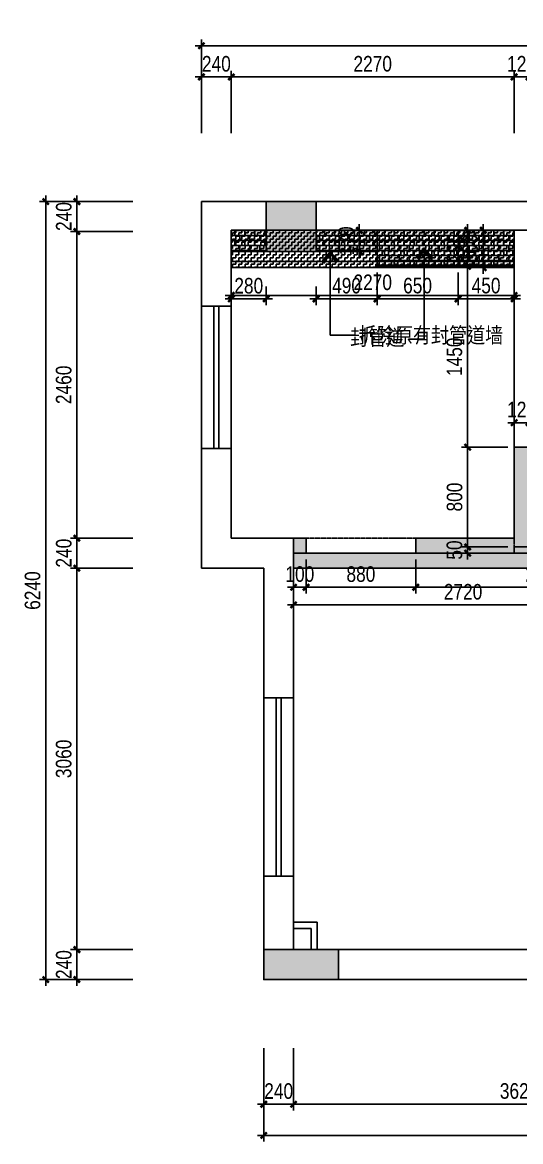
# Model space of a CAD drawing. Extents: x 160245 to 405305, y -111140 to 232735.
# Drawn here: x 366501 to 370500, y 75700 to 84678 of the extents above; entities that cross this region are included whole.
import ezdxf

# ---------------------------------------------------------------- set-up
doc = ezdxf.new("R2010")
doc.units = 0
doc.header["$LTSCALE"] = 10
doc.header["$MEASUREMENT"] = 0
doc.linetypes.add('DASH', pattern=[0.35, 0.25, -0.1])
doc.layers.get('Defpoints').update_dxf_attribs({"color": 229})
for name, color, linetype in [('P-N wall 新建隔墙', 241, 'Continuous'), ('P-N wall 新建隔墙2', 241, 'Continuous'), ('P-O wall 原始墙体', 245, 'Continuous'), ('P-O wall 拆除墙体', 245, 'Continuous'), ('P-o 原建筑尺寸', 8, 'Continuous'), ('P-window 窗', 107, 'Continuous')]:
    doc.layers.add(name, color=color, linetype=linetype)
doc.styles.add('PDC DIM', font='PMingLiU-ExtB.ttf', dxfattribs={"width": 0.85})
doc.dimstyles.new('PDC-A2', dxfattribs={"dimscale": 0, "dimtxt": 2.5, "dimasz": 1, "dimexe": 1, "dimexo": 1, "dimgap": 0.7, "dimtad": 1, "dimdec": 0, "dimtxsty": 'PDC DIM', "dimblk": 'ARCHTICK', "dimcen": 1, "dimdle": 1, "dimclrd": 8, "dimclre": 8, "dimclrt": 9, "dimadec": 0, "dimazin": 0, "dimtfac": 1, "dimtdec": 0, "dimtix": 1, "dimtmove": 2, "dimatfit": 3, "dimldrblk": 'PDC A2 T R', "dimfxl": 10, "dimfxlon": 1, "dimarcsym": 0})
pattern_1 = [(0, (9438.613, 385738.773), (25, 25), [25, -25]), (90, (9463.613, 385738.773), (-25, 25), [25, -25])]

# ---------------------------------------------------------------- blocks, each defined once
blk = doc.blocks.new('_ArchTick')
at = {"color": 0, "linetype": 'ByBlock', "const_width": 0.4}
blk.add_lwpolyline([(-0.5, -0.5), (0.5, 0.5)], dxfattribs=at)
blk = doc.blocks.new('*D1564')
at = {"layer": 'Defpoints', "color": 0}
for p in [(367438.1, 83240.4), (366938.1, 83000.4), (367438.1, 83000.4)]:
    blk.add_point(p, dxfattribs=at)
at = {"layer": 'P-o 原建筑尺寸', "color": 8, "lineweight": -2}
for p, q in [((367388.1, 83240.4), (366888.1, 83240.4)), ((366938.1, 83240.4), (366938.1, 83290.4)), ((366938.1, 83240.4), (366938.1, 83000.4)), ((367388.1, 83000.4), (366888.1, 83000.4)), ((366938.1, 83000.4), (366938.1, 82950.4))]:
    blk.add_line(p, q, dxfattribs=at)
at = {"layer": 'P-o 原建筑尺寸', "color": 8, "lineweight": -2, "xscale": 50, "yscale": 50, "zscale": 50}
for p, rotation in [((366938.1, 83240.4), 270), ((366938.1, 83000.4), 90)]:
    blk.add_blockref('_ArchTick', p, dxfattribs=dict(at, rotation=rotation))
at = {"layer": 'P-o 原建筑尺寸', "color": 9, "insert": (366833.5, 83120.4), "char_height": 125, "attachment_point": 5, "rotation": 90, "style": 'PDC DIM'}
blk.add_mtext('240', dxfattribs=at)
blk = doc.blocks.new('PDC A2 T R')
at = {"color": 0, "linetype": 'ByBlock'}
blk.add_line((0, 0), (-2, 0), dxfattribs=at)
for points in [[(-2.15, 0.89), (-1.49, 1.35), (-0.6, 0), (0, 0)], [(-2.15, -0.89), (-1.49, -1.35), (-0.6, 0), (0, 0)]]:
    blk.add_solid(points, dxfattribs=at)
blk = doc.blocks.new('*D1565')
at = {"layer": 'Defpoints', "color": 0}
for p in [(367438.1, 80300.4), (366938.1, 77240.4), (367438.1, 77240.4)]:
    blk.add_point(p, dxfattribs=at)
at = {"layer": 'P-o 原建筑尺寸', "color": 8, "lineweight": -2}
for p, q in [((366938.1, 80350.4), (366938.1, 77190.4)), ((367388.1, 80300.4), (366888.1, 80300.4)), ((367388.1, 77240.4), (366888.1, 77240.4))]:
    blk.add_line(p, q, dxfattribs=at)
at = {"layer": 'P-o 原建筑尺寸', "color": 8, "lineweight": -2, "xscale": 50, "yscale": 50, "zscale": 50}
for p, rotation in [((366938.1, 80300.4), 90), ((366938.1, 77240.4), 270)]:
    blk.add_blockref('_ArchTick', p, dxfattribs=dict(at, rotation=rotation))
at = {"layer": 'P-o 原建筑尺寸', "color": 9, "insert": (366832.7, 78770.4), "char_height": 125, "attachment_point": 5, "rotation": 90, "style": 'PDC DIM'}
blk.add_mtext('3060', dxfattribs=at)
blk = doc.blocks.new('*D1566')
at = {"layer": 'Defpoints', "color": 0}
for p in [(367438.1, 77240.4), (366938.1, 77000.4), (367438.1, 77000.4)]:
    blk.add_point(p, dxfattribs=at)
at = {"layer": 'P-o 原建筑尺寸', "color": 8, "lineweight": -2}
for p, q in [((367388.1, 77240.4), (366888.1, 77240.4)), ((366938.1, 77240.4), (366938.1, 77290.4)), ((366938.1, 77240.4), (366938.1, 77000.4)), ((367388.1, 77000.4), (366888.1, 77000.4)), ((366938.1, 77000.4), (366938.1, 76950.4))]:
    blk.add_line(p, q, dxfattribs=at)
at = {"layer": 'P-o 原建筑尺寸', "color": 8, "lineweight": -2, "xscale": 50, "yscale": 50, "zscale": 50}
for p, rotation in [((366938.1, 77240.4), 270), ((366938.1, 77000.4), 90)]:
    blk.add_blockref('_ArchTick', p, dxfattribs=dict(at, rotation=rotation))
at = {"layer": 'P-o 原建筑尺寸', "color": 9, "insert": (366833.5, 77120.4), "char_height": 125, "attachment_point": 5, "rotation": 90, "style": 'PDC DIM'}
blk.add_mtext('240', dxfattribs=at)
blk = doc.blocks.new('*D1567')
at = {"layer": 'Defpoints', "color": 0}
for p in [(367438.1, 83240.4), (366688.1, 77000.4), (367438.1, 77000.4)]:
    blk.add_point(p, dxfattribs=at)
at = {"layer": 'P-o 原建筑尺寸', "color": 8, "lineweight": -2}
for p, q in [((367188.1, 83240.4), (366638.1, 83240.4)), ((366688.1, 83290.4), (366688.1, 76950.4)), ((367188.1, 77000.4), (366638.1, 77000.4))]:
    blk.add_line(p, q, dxfattribs=at)
at = {"layer": 'P-o 原建筑尺寸', "color": 8, "lineweight": -2, "xscale": 50, "yscale": 50, "zscale": 50}
for p, rotation in [((366688.1, 83240.4), 90), ((366688.1, 77000.4), 270)]:
    blk.add_blockref('_ArchTick', p, dxfattribs=dict(at, rotation=rotation))
at = {"layer": 'P-o 原建筑尺寸', "color": 9, "insert": (366582.7, 80120.4), "char_height": 125, "attachment_point": 5, "rotation": 90, "style": 'PDC DIM'}
blk.add_mtext('6240', dxfattribs=at)
blk = doc.blocks.new('*D1568')
at = {"layer": 'Defpoints', "color": 0}
for p in [(368178.1, 84240.4), (367938.1, 83740.4), (368178.1, 83740.4)]:
    blk.add_point(p, dxfattribs=at)
at = {"layer": 'P-o 原建筑尺寸', "color": 8, "lineweight": -2}
for p, q in [((367938.1, 84240.4), (367888.1, 84240.4)), ((367938.1, 83790.4), (367938.1, 84290.4)), ((367938.1, 84240.4), (368178.1, 84240.4)), ((368178.1, 83790.4), (368178.1, 84290.4)), ((368178.1, 84240.4), (368228.1, 84240.4))]:
    blk.add_line(p, q, dxfattribs=at)
at = {"layer": 'P-o 原建筑尺寸', "color": 8, "lineweight": -2, "xscale": 50, "yscale": 50, "zscale": 50}
blk.add_blockref('_ArchTick', (367938.1, 84240.4), dxfattribs=at)
at = {"layer": 'P-o 原建筑尺寸', "color": 8, "lineweight": -2, "xscale": 50, "yscale": 50, "zscale": 50, "rotation": 180}
blk.add_blockref('_ArchTick', (368178.1, 84240.4), dxfattribs=at)
at = {"layer": 'P-o 原建筑尺寸', "color": 9, "insert": (368058.1, 84345), "char_height": 125, "attachment_point": 5, "style": 'PDC DIM'}
blk.add_mtext('240', dxfattribs=at)
blk = doc.blocks.new('*D1569')
at = {"layer": 'Defpoints', "color": 0}
for p in [(370448.1, 84240.4), (368178.1, 83740.4), (370448.1, 83740.4)]:
    blk.add_point(p, dxfattribs=at)
at = {"layer": 'P-o 原建筑尺寸', "color": 8, "lineweight": -2}
for p, q in [((368128.1, 84240.4), (370498.1, 84240.4)), ((368178.1, 83790.4), (368178.1, 84290.4)), ((370448.1, 83790.4), (370448.1, 84290.4))]:
    blk.add_line(p, q, dxfattribs=at)
at = {"layer": 'P-o 原建筑尺寸', "color": 8, "lineweight": -2, "xscale": 50, "yscale": 50, "zscale": 50, "rotation": 180}
blk.add_blockref('_ArchTick', (368178.1, 84240.4), dxfattribs=at)
at = {"layer": 'P-o 原建筑尺寸', "color": 8, "lineweight": -2, "xscale": 50, "yscale": 50, "zscale": 50}
blk.add_blockref('_ArchTick', (370448.1, 84240.4), dxfattribs=at)
at = {"layer": 'P-o 原建筑尺寸', "color": 9, "insert": (369313.1, 84345), "char_height": 125, "attachment_point": 5, "style": 'PDC DIM'}
blk.add_mtext('2270', dxfattribs=at)
blk = doc.blocks.new('*D1573')
at = {"layer": 'Defpoints', "color": 0}
for p in [(379858.1, 84490.4), (367938.1, 83740.4), (379858.1, 83740.4)]:
    blk.add_point(p, dxfattribs=at)
at = {"layer": 'P-o 原建筑尺寸', "color": 8, "lineweight": -2}
for p, q in [((367888.1, 84490.4), (379908.1, 84490.4)), ((367938.1, 83990.4), (367938.1, 84540.4)), ((379858.1, 83990.4), (379858.1, 84540.4))]:
    blk.add_line(p, q, dxfattribs=at)
at = {"layer": 'P-o 原建筑尺寸', "color": 8, "lineweight": -2, "xscale": 50, "yscale": 50, "zscale": 50, "rotation": 180}
blk.add_blockref('_ArchTick', (367938.1, 84490.4), dxfattribs=at)
at = {"layer": 'P-o 原建筑尺寸', "color": 8, "lineweight": -2, "xscale": 50, "yscale": 50, "zscale": 50}
blk.add_blockref('_ArchTick', (379858.1, 84490.4), dxfattribs=at)
at = {"layer": 'P-o 原建筑尺寸', "color": 9, "insert": (373898.1, 84595.8), "char_height": 125, "attachment_point": 5, "style": 'PDC DIM'}
blk.add_mtext('11920', dxfattribs=at)
blk = doc.blocks.new('*D1578')
at = {"layer": 'Defpoints', "color": 0}
for p in [(368438.1, 76500.4), (368678.1, 76500.4), (368678.1, 76000.4)]:
    blk.add_point(p, dxfattribs=at)
at = {"layer": 'P-o 原建筑尺寸', "color": 8, "lineweight": -2}
for p, q in [((368438.1, 76450.4), (368438.1, 75950.4)), ((368678.1, 76450.4), (368678.1, 75950.4)), ((368438.1, 76000.4), (368388.1, 76000.4)), ((368438.1, 76000.4), (368678.1, 76000.4)), ((368678.1, 76000.4), (368728.1, 76000.4))]:
    blk.add_line(p, q, dxfattribs=at)
at = {"layer": 'P-o 原建筑尺寸', "color": 8, "lineweight": -2, "xscale": 50, "yscale": 50, "zscale": 50}
blk.add_blockref('_ArchTick', (368438.1, 76000.4), dxfattribs=at)
at = {"layer": 'P-o 原建筑尺寸', "color": 8, "lineweight": -2, "xscale": 50, "yscale": 50, "zscale": 50, "rotation": 180}
blk.add_blockref('_ArchTick', (368678.1, 76000.4), dxfattribs=at)
at = {"layer": 'P-o 原建筑尺寸', "color": 9, "insert": (368558.1, 76105), "char_height": 125, "attachment_point": 5, "style": 'PDC DIM'}
blk.add_mtext('240', dxfattribs=at)
blk = doc.blocks.new('*D1579')
at = {"layer": 'Defpoints', "color": 0}
for p in [(368678.1, 76500.4), (372298.1, 76500.4), (372298.1, 76000.4)]:
    blk.add_point(p, dxfattribs=at)
at = {"layer": 'P-o 原建筑尺寸', "color": 8, "lineweight": -2}
for p, q in [((368678.1, 76450.4), (368678.1, 75950.4)), ((372298.1, 76450.4), (372298.1, 75950.4)), ((368628.1, 76000.4), (372348.1, 76000.4))]:
    blk.add_line(p, q, dxfattribs=at)
at = {"layer": 'P-o 原建筑尺寸', "color": 8, "lineweight": -2, "xscale": 50, "yscale": 50, "zscale": 50, "rotation": 180}
blk.add_blockref('_ArchTick', (368678.1, 76000.4), dxfattribs=at)
at = {"layer": 'P-o 原建筑尺寸', "color": 8, "lineweight": -2, "xscale": 50, "yscale": 50, "zscale": 50}
blk.add_blockref('_ArchTick', (372298.1, 76000.4), dxfattribs=at)
at = {"layer": 'P-o 原建筑尺寸', "color": 9, "insert": (370488.1, 76105.8), "char_height": 125, "attachment_point": 5, "style": 'PDC DIM'}
blk.add_mtext('3620', dxfattribs=at)
blk = doc.blocks.new('*D1585')
at = {"layer": 'Defpoints', "color": 0}
for p in [(368438.1, 76500.4), (379858.1, 76425.4), (379858.1, 75750.4)]:
    blk.add_point(p, dxfattribs=at)
at = {"layer": 'P-o 原建筑尺寸', "color": 8, "lineweight": -2}
for p, q in [((368438.1, 76250.4), (368438.1, 75700.4)), ((379858.1, 76250.4), (379858.1, 75700.4)), ((368388.1, 75750.4), (379908.1, 75750.4))]:
    blk.add_line(p, q, dxfattribs=at)
at = {"layer": 'P-o 原建筑尺寸', "color": 8, "lineweight": -2, "xscale": 50, "yscale": 50, "zscale": 50, "rotation": 180}
blk.add_blockref('_ArchTick', (368438.1, 75750.4), dxfattribs=at)
at = {"layer": 'P-o 原建筑尺寸', "color": 8, "lineweight": -2, "xscale": 50, "yscale": 50, "zscale": 50}
blk.add_blockref('_ArchTick', (379858.1, 75750.4), dxfattribs=at)
at = {"layer": 'P-o 原建筑尺寸', "color": 9, "insert": (374148.1, 75855), "char_height": 125, "attachment_point": 5, "style": 'PDC DIM'}
blk.add_mtext('11420', dxfattribs=at)
blk = doc.blocks.new('*D1586')
at = {"layer": 'Defpoints', "color": 0}
for p in [(367438.1, 80540.4), (366938.1, 80300.4), (367438.1, 80300.4)]:
    blk.add_point(p, dxfattribs=at)
at = {"layer": 'P-o 原建筑尺寸', "color": 8, "lineweight": -2}
for p, q in [((367388.1, 80540.4), (366888.1, 80540.4)), ((366938.1, 80540.4), (366938.1, 80590.4)), ((366938.1, 80540.4), (366938.1, 80300.4)), ((367388.1, 80300.4), (366888.1, 80300.4)), ((366938.1, 80300.4), (366938.1, 80250.4))]:
    blk.add_line(p, q, dxfattribs=at)
at = {"layer": 'P-o 原建筑尺寸', "color": 8, "lineweight": -2, "xscale": 50, "yscale": 50, "zscale": 50}
for p, rotation in [((366938.1, 80540.4), 270), ((366938.1, 80300.4), 90)]:
    blk.add_blockref('_ArchTick', p, dxfattribs=dict(at, rotation=rotation))
at = {"layer": 'P-o 原建筑尺寸', "color": 9, "insert": (366833.5, 80420.4), "char_height": 125, "attachment_point": 5, "rotation": 90, "style": 'PDC DIM'}
blk.add_mtext('240', dxfattribs=at)
blk = doc.blocks.new('*D1587')
at = {"layer": 'Defpoints', "color": 0}
for p in [(367438.1, 83000.4), (366938.1, 80540.4), (367438.1, 80540.4)]:
    blk.add_point(p, dxfattribs=at)
at = {"layer": 'P-o 原建筑尺寸', "color": 8, "lineweight": -2}
for p, q in [((366938.1, 83050.4), (366938.1, 80490.4)), ((367388.1, 83000.4), (366888.1, 83000.4)), ((367388.1, 80540.4), (366888.1, 80540.4))]:
    blk.add_line(p, q, dxfattribs=at)
at = {"layer": 'P-o 原建筑尺寸', "color": 8, "lineweight": -2, "xscale": 50, "yscale": 50, "zscale": 50}
for p, rotation in [((366938.1, 83000.4), 90), ((366938.1, 80540.4), 270)]:
    blk.add_blockref('_ArchTick', p, dxfattribs=dict(at, rotation=rotation))
at = {"layer": 'P-o 原建筑尺寸', "color": 9, "insert": (366832.7, 81770.4), "char_height": 125, "attachment_point": 5, "rotation": 90, "style": 'PDC DIM'}
blk.add_mtext('2460', dxfattribs=at)
blk = doc.blocks.new('*D1589')
at = {"layer": 'Defpoints', "color": 0}
for p in [(370568.1, 84240.4), (370448.1, 83740.4), (370568.1, 83740.4)]:
    blk.add_point(p, dxfattribs=at)
at = {"layer": 'P-o 原建筑尺寸', "color": 8, "lineweight": -2}
for p, q in [((370448.1, 84240.4), (370398.1, 84240.4)), ((370448.1, 83790.4), (370448.1, 84290.4)), ((370448.1, 84240.4), (370568.1, 84240.4)), ((370568.1, 83790.4), (370568.1, 84290.4)), ((370568.1, 84240.4), (370618.1, 84240.4))]:
    blk.add_line(p, q, dxfattribs=at)
at = {"layer": 'P-o 原建筑尺寸', "color": 8, "lineweight": -2, "xscale": 50, "yscale": 50, "zscale": 50}
blk.add_blockref('_ArchTick', (370448.1, 84240.4), dxfattribs=at)
at = {"layer": 'P-o 原建筑尺寸', "color": 8, "lineweight": -2, "xscale": 50, "yscale": 50, "zscale": 50, "rotation": 180}
blk.add_blockref('_ArchTick', (370568.1, 84240.4), dxfattribs=at)
at = {"layer": 'P-o 原建筑尺寸', "color": 9, "insert": (370508.1, 84345), "char_height": 125, "attachment_point": 5, "style": 'PDC DIM'}
blk.add_mtext('120', dxfattribs=at)
blk = doc.blocks.new('*D1645')
at = {"layer": 'Defpoints', "color": 0}
for p in [(368178.1, 82705.4), (370448.1, 82705.4), (370448.1, 82487.7)]:
    blk.add_point(p, dxfattribs=at)
at = {"layer": 'P-O wall 拆除墙体', "color": 8, "lineweight": -2}
for p, q in [((368178.1, 82655.4), (368178.1, 82437.7)), ((370448.1, 82655.4), (370448.1, 82437.7)), ((368128.1, 82487.7), (370498.1, 82487.7))]:
    blk.add_line(p, q, dxfattribs=at)
at = {"layer": 'P-O wall 拆除墙体', "color": 8, "lineweight": -2, "xscale": 50.00000214280067, "yscale": 50.00000214280067, "zscale": 50.00000214280067, "rotation": 180}
blk.add_blockref('_ArchTick', (368178.1, 82487.7), dxfattribs=at)
at = {"layer": 'P-O wall 拆除墙体', "color": 8, "lineweight": -2, "xscale": 50.00000214280067, "yscale": 50.00000214280067, "zscale": 50.00000214280067}
blk.add_blockref('_ArchTick', (370448.1, 82487.7), dxfattribs=at)
at = {"layer": 'P-O wall 拆除墙体', "color": 9, "insert": (369313.1, 82592.3), "char_height": 125, "attachment_point": 5, "style": 'PDC DIM'}
blk.add_mtext('2270', dxfattribs=at)
blk = doc.blocks.new('*D1646')
at = {"layer": 'Defpoints', "color": 0}
for p in [(370020.6, 83010.4), (370200, 83010.4), (370020.6, 82710.4)]:
    blk.add_point(p, dxfattribs=at)
at = {"layer": 'P-O wall 拆除墙体', "color": 8, "lineweight": -2}
for p, q in [((370200, 82660.4), (370200, 83060.4)), ((370070.6, 83010.4), (370250, 83010.4)), ((370070.6, 82710.4), (370250, 82710.4))]:
    blk.add_line(p, q, dxfattribs=at)
at = {"layer": 'P-O wall 拆除墙体', "color": 8, "lineweight": -2, "xscale": 50.00000214280067, "yscale": 50.00000214280067, "zscale": 50.00000214280067}
for p, rotation in [((370200, 83010.4), 90), ((370200, 82710.4), 270)]:
    blk.add_blockref('_ArchTick', p, dxfattribs=dict(at, rotation=rotation))
at = {"layer": 'P-O wall 拆除墙体', "color": 9, "insert": (370095.4, 82860.4), "char_height": 125, "attachment_point": 5, "rotation": 90, "style": 'PDC DIM'}
blk.add_mtext('300', dxfattribs=at)
blk = doc.blocks.new('*D1649')
at = {"layer": 'Defpoints', "color": 0}
for p in [(370448.1, 81467.1), (370448.1, 81270.4), (370568.1, 81270.4)]:
    blk.add_point(p, dxfattribs=at)
at = {"layer": 'P-O wall 拆除墙体', "color": 8, "lineweight": -2}
for p, q in [((370448.1, 81320.4), (370448.1, 81517.1)), ((370568.1, 81320.4), (370568.1, 81517.1)), ((370448.1, 81467.1), (370398.1, 81467.1)), ((370568.1, 81467.1), (370448.1, 81467.1)), ((370568.1, 81467.1), (370618.1, 81467.1))]:
    blk.add_line(p, q, dxfattribs=at)
at = {"layer": 'P-O wall 拆除墙体', "color": 8, "lineweight": -2, "xscale": 50.00000214280067, "yscale": 50.00000214280067, "zscale": 50.00000214280067}
blk.add_blockref('_ArchTick', (370448.1, 81467.1), dxfattribs=at)
at = {"layer": 'P-O wall 拆除墙体', "color": 8, "lineweight": -2, "xscale": 50.00000214280067, "yscale": 50.00000214280067, "zscale": 50.00000214280067, "rotation": 180}
blk.add_blockref('_ArchTick', (370568.1, 81467.1), dxfattribs=at)
at = {"layer": 'P-O wall 拆除墙体', "color": 9, "insert": (370508.1, 81571.7), "char_height": 125, "attachment_point": 5, "style": 'PDC DIM'}
blk.add_mtext('120', dxfattribs=at)
blk = doc.blocks.new('*D1658')
at = {"layer": 'Defpoints', "color": 0}
for p in [(369658.1, 80420.4), (371728.1, 80420.4), (369658.1, 80147.1)]:
    blk.add_point(p, dxfattribs=at)
at = {"layer": 'P-O wall 拆除墙体', "color": 8, "lineweight": -2}
for p, q in [((369658.1, 80370.4), (369658.1, 80097.1)), ((371728.1, 80370.4), (371728.1, 80097.1)), ((371778.1, 80147.1), (369608.1, 80147.1))]:
    blk.add_line(p, q, dxfattribs=at)
at = {"layer": 'P-O wall 拆除墙体', "color": 8, "lineweight": -2, "xscale": 50.00000214280067, "yscale": 50.00000214280067, "zscale": 50.00000214280067, "rotation": 180}
blk.add_blockref('_ArchTick', (369658.1, 80147.1), dxfattribs=at)
at = {"layer": 'P-O wall 拆除墙体', "color": 8, "lineweight": -2, "xscale": 50.00000214280067, "yscale": 50.00000214280067, "zscale": 50.00000214280067}
blk.add_blockref('_ArchTick', (371728.1, 80147.1), dxfattribs=at)
at = {"layer": 'P-O wall 拆除墙体', "color": 9, "insert": (370693.1, 80251.7), "char_height": 125, "attachment_point": 5, "style": 'PDC DIM'}
blk.add_mtext('2070', dxfattribs=at)
blk = doc.blocks.new('*D1659')
at = {"layer": 'Defpoints', "color": 0}
for p in [(368778.1, 80420.4), (369658.1, 80420.4), (368778.1, 80147.1)]:
    blk.add_point(p, dxfattribs=at)
at = {"layer": 'P-O wall 拆除墙体', "color": 8, "lineweight": -2}
for p, q in [((368778.1, 80370.4), (368778.1, 80097.1)), ((369658.1, 80370.4), (369658.1, 80097.1)), ((369708.1, 80147.1), (368728.1, 80147.1))]:
    blk.add_line(p, q, dxfattribs=at)
at = {"layer": 'P-O wall 拆除墙体', "color": 8, "lineweight": -2, "xscale": 50.00000214280067, "yscale": 50.00000214280067, "zscale": 50.00000214280067, "rotation": 180}
blk.add_blockref('_ArchTick', (368778.1, 80147.1), dxfattribs=at)
at = {"layer": 'P-O wall 拆除墙体', "color": 8, "lineweight": -2, "xscale": 50.00000214280067, "yscale": 50.00000214280067, "zscale": 50.00000214280067}
blk.add_blockref('_ArchTick', (369658.1, 80147.1), dxfattribs=at)
at = {"layer": 'P-O wall 拆除墙体', "color": 9, "insert": (369218.1, 80251.7), "char_height": 125, "attachment_point": 5, "style": 'PDC DIM'}
blk.add_mtext('880', dxfattribs=at)
blk = doc.blocks.new('*D1660')
at = {"layer": 'Defpoints', "color": 0}
for p in [(368678.1, 80420.4), (368778.1, 80420.4), (368678.1, 80147.1)]:
    blk.add_point(p, dxfattribs=at)
at = {"layer": 'P-O wall 拆除墙体', "color": 8, "lineweight": -2}
for p, q in [((368678.1, 80370.4), (368678.1, 80097.1)), ((368778.1, 80370.4), (368778.1, 80097.1)), ((368678.1, 80147.1), (368628.1, 80147.1)), ((368778.1, 80147.1), (368678.1, 80147.1)), ((368778.1, 80147.1), (368828.1, 80147.1))]:
    blk.add_line(p, q, dxfattribs=at)
at = {"layer": 'P-O wall 拆除墙体', "color": 8, "lineweight": -2, "xscale": 50.00000214280067, "yscale": 50.00000214280067, "zscale": 50.00000214280067}
blk.add_blockref('_ArchTick', (368678.1, 80147.1), dxfattribs=at)
at = {"layer": 'P-O wall 拆除墙体', "color": 8, "lineweight": -2, "xscale": 50.00000214280067, "yscale": 50.00000214280067, "zscale": 50.00000214280067, "rotation": 180}
blk.add_blockref('_ArchTick', (368778.1, 80147.1), dxfattribs=at)
at = {"layer": 'P-O wall 拆除墙体', "color": 9, "insert": (368728.1, 80251.7), "char_height": 125, "attachment_point": 5, "style": 'PDC DIM'}
blk.add_mtext('100', dxfattribs=at)
blk = doc.blocks.new('*D1727')
at = {"layer": 'Defpoints', "color": 0}
for p in [(368678.1, 80300.4), (371398.1, 80300.4), (368678.1, 80005.2)]:
    blk.add_point(p, dxfattribs=at)
at = {"layer": 'P-N wall 新建隔墙2', "color": 8, "lineweight": -2}
for p, q in [((368678.1, 80250.4), (368678.1, 79955.2)), ((371398.1, 80250.4), (371398.1, 79955.2)), ((371448.1, 80005.2), (368628.1, 80005.2))]:
    blk.add_line(p, q, dxfattribs=at)
at = {"layer": 'P-N wall 新建隔墙2', "color": 8, "lineweight": -2, "xscale": 50.00000214280067, "yscale": 50.00000214280067, "zscale": 50.00000214280067, "rotation": 180}
blk.add_blockref('_ArchTick', (368678.1, 80005.2), dxfattribs=at)
at = {"layer": 'P-N wall 新建隔墙2', "color": 8, "lineweight": -2, "xscale": 50.00000214280067, "yscale": 50.00000214280067, "zscale": 50.00000214280067}
blk.add_blockref('_ArchTick', (371398.1, 80005.2), dxfattribs=at)
at = {"layer": 'P-N wall 新建隔墙2', "color": 9, "insert": (370038.1, 80109.8), "char_height": 125, "attachment_point": 5, "style": 'PDC DIM'}
blk.add_mtext('2720', dxfattribs=at)
blk = doc.blocks.new('*D1730')
at = {"layer": 'Defpoints', "color": 0}
for p in [(370075.1, 80470.4), (370448.1, 80470.4), (370448.1, 80420.4)]:
    blk.add_point(p, dxfattribs=at)
at = {"layer": 'P-N wall 新建隔墙2', "color": 8, "lineweight": -2}
for p, q in [((370398.1, 80470.4), (370025.1, 80470.4)), ((370075.1, 80470.4), (370075.1, 80520.4)), ((370075.1, 80420.4), (370075.1, 80470.4)), ((370398.1, 80420.4), (370025.1, 80420.4)), ((370075.1, 80420.4), (370075.1, 80370.4))]:
    blk.add_line(p, q, dxfattribs=at)
at = {"layer": 'P-N wall 新建隔墙2', "color": 8, "lineweight": -2, "xscale": 50.00000214280067, "yscale": 50.00000214280067, "zscale": 50.00000214280067}
for p, rotation in [((370075.1, 80470.4), 270), ((370075.1, 80420.4), 90)]:
    blk.add_blockref('_ArchTick', p, dxfattribs=dict(at, rotation=rotation))
at = {"layer": 'P-N wall 新建隔墙2', "color": 9, "insert": (369969.4, 80445.4), "char_height": 125, "attachment_point": 5, "rotation": 90, "style": 'PDC DIM'}
blk.add_mtext('50', dxfattribs=at)
blk = doc.blocks.new('*D1731')
at = {"layer": 'Defpoints', "color": 0}
for p in [(370075.1, 81270.4), (370448.1, 81270.4), (370448.1, 80470.4)]:
    blk.add_point(p, dxfattribs=at)
at = {"layer": 'P-N wall 新建隔墙2', "color": 8, "lineweight": -2}
for p, q in [((370398.1, 81270.4), (370025.1, 81270.4)), ((370075.1, 80420.4), (370075.1, 81320.4)), ((370398.1, 80470.4), (370025.1, 80470.4))]:
    blk.add_line(p, q, dxfattribs=at)
at = {"layer": 'P-N wall 新建隔墙2', "color": 8, "lineweight": -2, "xscale": 50.00000214280067, "yscale": 50.00000214280067, "zscale": 50.00000214280067}
for p, rotation in [((370075.1, 81270.4), 90), ((370075.1, 80470.4), 270)]:
    blk.add_blockref('_ArchTick', p, dxfattribs=dict(at, rotation=rotation))
at = {"layer": 'P-N wall 新建隔墙2', "color": 9, "insert": (369970.5, 80870.4), "char_height": 125, "attachment_point": 5, "rotation": 90, "style": 'PDC DIM'}
blk.add_mtext('800', dxfattribs=at)
blk = doc.blocks.new('*D1732')
at = {"layer": 'Defpoints', "color": 0}
for p in [(370075.1, 82720.5), (370448.1, 82720.5), (370448.1, 81270.4)]:
    blk.add_point(p, dxfattribs=at)
at = {"layer": 'P-N wall 新建隔墙2', "color": 8, "lineweight": -2}
for p, q in [((370398.1, 82720.5), (370025.1, 82720.5)), ((370075.1, 81220.4), (370075.1, 82770.5)), ((370398.1, 81270.4), (370025.1, 81270.4))]:
    blk.add_line(p, q, dxfattribs=at)
at = {"layer": 'P-N wall 新建隔墙2', "color": 8, "lineweight": -2, "xscale": 50.00000214280067, "yscale": 50.00000214280067, "zscale": 50.00000214280067}
for p, rotation in [((370075.1, 82720.5), 90), ((370075.1, 81270.4), 270)]:
    blk.add_blockref('_ArchTick', p, dxfattribs=dict(at, rotation=rotation))
at = {"layer": 'P-N wall 新建隔墙2', "color": 9, "insert": (369969.4, 81995.5), "char_height": 125, "attachment_point": 5, "rotation": 90, "style": 'PDC DIM'}
blk.add_mtext('1450', dxfattribs=at)
blk = doc.blocks.new('*D1733')
at = {"layer": 'Defpoints', "color": 0}
for p in [(370075.1, 83010.4), (370448.1, 83010.4), (370448.1, 82720.5)]:
    blk.add_point(p, dxfattribs=at)
at = {"layer": 'P-N wall 新建隔墙2', "color": 8, "lineweight": -2}
for p, q in [((370075.1, 82670.5), (370075.1, 83060.4)), ((370398.1, 83010.4), (370025.1, 83010.4)), ((370398.1, 82720.5), (370025.1, 82720.5))]:
    blk.add_line(p, q, dxfattribs=at)
at = {"layer": 'P-N wall 新建隔墙2', "color": 8, "lineweight": -2, "xscale": 50.00000214280067, "yscale": 50.00000214280067, "zscale": 50.00000214280067}
for p, rotation in [((370075.1, 83010.4), 90), ((370075.1, 82720.5), 270)]:
    blk.add_blockref('_ArchTick', p, dxfattribs=dict(at, rotation=rotation))
at = {"layer": 'P-N wall 新建隔墙2', "color": 9, "insert": (369969.7, 82865.5), "char_height": 125, "attachment_point": 5, "rotation": 90, "style": 'PDC DIM'}
blk.add_mtext('290', dxfattribs=at)
blk = doc.blocks.new('*D1734')
at = {"layer": 'Defpoints', "color": 0}
for p in [(369998.1, 82720.5), (370448.1, 82720.5), (370448.1, 82460.1)]:
    blk.add_point(p, dxfattribs=at)
at = {"layer": 'P-N wall 新建隔墙2', "color": 8, "lineweight": -2}
for p, q in [((369998.1, 82670.5), (369998.1, 82410.1)), ((370448.1, 82670.5), (370448.1, 82410.1)), ((369948.1, 82460.1), (370498.1, 82460.1))]:
    blk.add_line(p, q, dxfattribs=at)
at = {"layer": 'P-N wall 新建隔墙2', "color": 8, "lineweight": -2, "xscale": 50.00000214280067, "yscale": 50.00000214280067, "zscale": 50.00000214280067, "rotation": 180}
blk.add_blockref('_ArchTick', (369998.1, 82460.1), dxfattribs=at)
at = {"layer": 'P-N wall 新建隔墙2', "color": 8, "lineweight": -2, "xscale": 50.00000214280067, "yscale": 50.00000214280067, "zscale": 50.00000214280067}
blk.add_blockref('_ArchTick', (370448.1, 82460.1), dxfattribs=at)
at = {"layer": 'P-N wall 新建隔墙2', "color": 9, "insert": (370223.1, 82565.9), "char_height": 125, "attachment_point": 5, "style": 'PDC DIM'}
blk.add_mtext('450', dxfattribs=at)
blk = doc.blocks.new('*D1735')
at = {"layer": 'Defpoints', "color": 0}
for p in [(369348.1, 82720.5), (369998.1, 82720.5), (369348.1, 82460.1)]:
    blk.add_point(p, dxfattribs=at)
at = {"layer": 'P-N wall 新建隔墙2', "color": 8, "lineweight": -2}
for p, q in [((369348.1, 82670.5), (369348.1, 82410.1)), ((369998.1, 82670.5), (369998.1, 82410.1)), ((370048.1, 82460.1), (369298.1, 82460.1))]:
    blk.add_line(p, q, dxfattribs=at)
at = {"layer": 'P-N wall 新建隔墙2', "color": 8, "lineweight": -2, "xscale": 50.00000214280067, "yscale": 50.00000214280067, "zscale": 50.00000214280067, "rotation": 180}
blk.add_blockref('_ArchTick', (369348.1, 82460.1), dxfattribs=at)
at = {"layer": 'P-N wall 新建隔墙2', "color": 8, "lineweight": -2, "xscale": 50.00000214280067, "yscale": 50.00000214280067, "zscale": 50.00000214280067}
blk.add_blockref('_ArchTick', (369998.1, 82460.1), dxfattribs=at)
at = {"layer": 'P-N wall 新建隔墙2', "color": 9, "insert": (369673.1, 82565.9), "char_height": 125, "attachment_point": 5, "style": 'PDC DIM'}
blk.add_mtext('650', dxfattribs=at)
blk = doc.blocks.new('*D1774')
at = {"layer": 'Defpoints', "color": 0}
for p in [(369205.4, 83010.4), (369348.1, 83010.4), (369348.1, 82840.4)]:
    blk.add_point(p, dxfattribs=at)
at = {"layer": 'P-N wall 新建隔墙', "color": 8, "lineweight": -2}
for p, q in [((369205.4, 83010.4), (369205.4, 83060.4)), ((369298.1, 83010.4), (369155.4, 83010.4)), ((369205.4, 82840.4), (369205.4, 83010.4)), ((369298.1, 82840.4), (369155.4, 82840.4)), ((369205.4, 82840.4), (369205.4, 82790.4))]:
    blk.add_line(p, q, dxfattribs=at)
at = {"layer": 'P-N wall 新建隔墙', "color": 8, "lineweight": -2, "xscale": 50.00000214280067, "yscale": 50.00000214280067, "zscale": 50.00000214280067}
for p, rotation in [((369205.4, 83010.4), 270), ((369205.4, 82840.4), 90)]:
    blk.add_blockref('_ArchTick', p, dxfattribs=dict(at, rotation=rotation))
at = {"layer": 'P-N wall 新建隔墙', "color": 9, "insert": (369100.8, 82925.4), "char_height": 125, "attachment_point": 5, "rotation": 90, "style": 'PDC DIM'}
blk.add_mtext('170', dxfattribs=at)
blk = doc.blocks.new('*D1775')
at = {"layer": 'Defpoints', "color": 0}
for p in [(368858.1, 82840.4), (369348.1, 82840.4), (369348.1, 82460.1)]:
    blk.add_point(p, dxfattribs=at)
at = {"layer": 'P-N wall 新建隔墙', "color": 8, "lineweight": -2}
for p, q in [((368858.1, 82560.1), (368858.1, 82410.1)), ((369348.1, 82560.1), (369348.1, 82410.1)), ((368808.1, 82460.1), (369398.1, 82460.1))]:
    blk.add_line(p, q, dxfattribs=at)
at = {"layer": 'P-N wall 新建隔墙', "color": 8, "lineweight": -2, "xscale": 50.00000214280067, "yscale": 50.00000214280067, "zscale": 50.00000214280067, "rotation": 180}
blk.add_blockref('_ArchTick', (368858.1, 82460.1), dxfattribs=at)
at = {"layer": 'P-N wall 新建隔墙', "color": 8, "lineweight": -2, "xscale": 50.00000214280067, "yscale": 50.00000214280067, "zscale": 50.00000214280067}
blk.add_blockref('_ArchTick', (369348.1, 82460.1), dxfattribs=at)
at = {"layer": 'P-N wall 新建隔墙', "color": 9, "insert": (369103.1, 82565.5), "char_height": 125, "attachment_point": 5, "style": 'PDC DIM'}
blk.add_mtext('490', dxfattribs=at)
blk = doc.blocks.new('*D1776')
at = {"layer": 'Defpoints', "color": 0}
for p in [(368178.1, 82840.4), (368458.1, 82840.4), (368178.1, 82460.1)]:
    blk.add_point(p, dxfattribs=at)
at = {"layer": 'P-N wall 新建隔墙', "color": 8, "lineweight": -2}
for p, q in [((368178.1, 82560.1), (368178.1, 82410.1)), ((368458.1, 82560.1), (368458.1, 82410.1)), ((368178.1, 82460.1), (368128.1, 82460.1)), ((368458.1, 82460.1), (368178.1, 82460.1)), ((368458.1, 82460.1), (368508.1, 82460.1))]:
    blk.add_line(p, q, dxfattribs=at)
at = {"layer": 'P-N wall 新建隔墙', "color": 8, "lineweight": -2, "xscale": 50.00000214280067, "yscale": 50.00000214280067, "zscale": 50.00000214280067}
blk.add_blockref('_ArchTick', (368178.1, 82460.1), dxfattribs=at)
at = {"layer": 'P-N wall 新建隔墙', "color": 8, "lineweight": -2, "xscale": 50.00000214280067, "yscale": 50.00000214280067, "zscale": 50.00000214280067, "rotation": 180}
blk.add_blockref('_ArchTick', (368458.1, 82460.1), dxfattribs=at)
at = {"layer": 'P-N wall 新建隔墙', "color": 9, "insert": (368318.1, 82564.7), "char_height": 125, "attachment_point": 5, "style": 'PDC DIM'}
blk.add_mtext('280', dxfattribs=at)

msp = doc.modelspace()

# ---------------------------------------------------------------- hatches: boundary and pattern name
at = {"layer": 'P-N wall 新建隔墙'}
h = msp.add_hatch(dxfattribs=at)
h.set_pattern_fill('AR-B816', color=250, scale=5)
h.set_pattern_definition([(0, (369126.326, 82929.094), (0, 40), []), (90, (369126.326, 82929.094), (-40, 40), [40, -40])])
h.paths.add_polyline_path([(368858.1, 83010.4), (368858.1, 82840.4), (369348.1, 82840.4), (369348.1, 83010.4)])
h.paths.add_polyline_path([(368458.1, 83010.4), (368178.1, 83010.4), (368178.1, 82840.4), (368458.1, 82840.4)])
h.paths.add_polyline_path([(369998.1, 83010.4), (370448.1, 83010.4), (370448.1, 82720.5), (369998.1, 82720.5)])
h.paths.add_polyline_path([(369348.1, 83010.4), (369998.1, 83010.4), (369998.1, 82720.5), (369348.1, 82720.5)])
h = msp.add_hatch(dxfattribs=at)
h.set_pattern_fill('AR-B816', color=250, scale=5)
h.set_pattern_definition([(0, (9438.613, 385738.773), (0, 40), []), (90, (9438.613, 385738.773), (-40, 40), [40, -40])])
h.paths.add_polyline_path([(372418.1, 80300.4), (374248.1, 80300.4), (374248.1, 80420.4), (372198.1, 80420.4), (372198.1, 80300.4), (372298.1, 80300.4), (372298.1, 77240.4), (372418.1, 77240.4)])
h.paths.add_polyline_path([(368678.1, 80300.4), (371398.1, 80300.4), (371398.1, 80420.4), (370568.1, 80420.4), (370568.1, 80470.4), (370448.1, 80470.4), (370448.1, 80420.4), (368678.1, 80420.4)])
h.paths.add_polyline_path([(375988.1, 78730.4), (375988.1, 80420.4), (375388.1, 80420.4), (375388.1, 80520.4), (375148.1, 80520.4), (375148.1, 80420.4), (375048.1, 80420.4), (375048.1, 80300.4), (375868.1, 80300.4), (375868.1, 78730.4)])
at = {"layer": 'P-O wall 原始墙体'}
h = msp.add_hatch(color=256, dxfattribs=at)
h.paths.add_polyline_path([(368858.1, 83240.4), (368458.1, 83240.4), (368458.1, 82840.4), (368698.1, 82840.4), (368698.1, 83010.4), (368858.1, 83010.4)])
h.paths.add_polyline_path([(368858.1, 83010.4), (368698.1, 83010.4), (368698.1, 82840.4), (368858.1, 82840.4)], flags=17)
msp.add_hatch(color=256, dxfattribs=at).paths.add_polyline_path([(369038.1, 77240.4), (368438.1, 77240.4), (368438.1, 77000.4), (369038.1, 77000.4)])
at = {"layer": 'P-O wall 拆除墙体'}
h = msp.add_hatch(dxfattribs=at)
h.set_pattern_fill('ZIGZAG', color=250, scale=200)
h.set_pattern_definition(pattern_1)
h.paths.add_polyline_path([(370448.1, 82710.4), (368178.1, 82710.4), (368178.1, 83010.4), (370448.1, 83010.4)])
h = msp.add_hatch(dxfattribs=at)
h.set_pattern_fill('ZIGZAG', color=250, scale=200)
h.set_pattern_definition(pattern_1)
h.paths.add_polyline_path([(370568.1, 80540.4), (370568.1, 81270.4), (370448.1, 81270.4), (370448.1, 80540.4), (369658.1, 80540.4), (369658.1, 80420.4), (371728.1, 80420.4), (371728.1, 80540.4)])
h.paths.add_polyline_path([(368678.1, 80540.4), (368678.1, 80420.4), (368778.1, 80420.4), (368778.1, 80540.4)])
h.paths.add_polyline_path([(372948.1, 80420.4), (373518.1, 80420.4), (373518.1, 80540.4), (372698.1, 80540.4), (372698.1, 80420.4), (372828.1, 80420.4), (372828.1, 77240.4), (372948.1, 77240.4), (372948.1, 79230.4), (373468.1, 79230.4), (373468.1, 79350.4), (372948.1, 79350.4)])
h.paths.add_polyline_path([(375118.1, 79230.4), (375118.1, 78730.4), (375358.1, 78730.4), (375358.1, 79350.4), (374338.1, 79350.4), (374338.1, 79230.4)])
h.paths.add_polyline_path([(375148.1, 80540.4), (374488.1, 80540.4), (374488.1, 80420.4), (375388.1, 80420.4), (375388.1, 81320.4), (375148.1, 81320.4)])

# ---------------------------------------------------------------- linework, layer by layer
at = {"layer": 'P-N wall 新建隔墙'}
msp.add_line((368178.1, 82840.4), (369348.1, 82840.4), dxfattribs=at)
at = {"layer": 'P-N wall 新建隔墙2'}
for points in [[(369348.1, 83010.4), (369998.1, 83010.4), (369998.1, 82720.5), (369348.1, 82720.5)], [(369998.1, 83010.4), (370448.1, 83010.4), (370448.1, 82720.5), (369998.1, 82720.5)]]:
    msp.add_lwpolyline(points, close=True, dxfattribs=at)
at = {"layer": 'P-N wall 新建隔墙2', "linetype": 'DASH'}
msp.add_lwpolyline([(370568.1, 80470.4), (370448.1, 80470.4), (370448.1, 81270.4), (370568.1, 81270.4)], close=True, dxfattribs=at)
at = {"layer": 'P-N wall 新建隔墙2'}
msp.add_lwpolyline([(368678.1, 80300.4), (371398.1, 80300.4), (371398.1, 80420.4), (370568.1, 80420.4), (370568.1, 80470.4), (370448.1, 80470.4), (370448.1, 80420.4), (368678.1, 80420.4), (368678.1, 80300.4)], dxfattribs=at)
at = {"layer": 'P-O wall 原始墙体'}
for p, q in [((379858.1, 83240.4), (367938.1, 83240.4)), ((367938.1, 82400.4), (367938.1, 83240.4)), ((368178.1, 83010.4), (368178.1, 82400.4)), ((368178.1, 83010.4), (375148.1, 83010.4)), ((370448.1, 81270.4), (370448.1, 83010.4)), ((368178.1, 82400.4), (367938.1, 82400.4)), ((368178.1, 81260.4), (367938.1, 81260.4)), ((367938.1, 81260.4), (367938.1, 80300.4)), ((368178.1, 81260.4), (368178.1, 80540.4)), ((370568.1, 81270.4), (370448.1, 81270.4)), ((368178.1, 80540.4), (368678.1, 80540.4)), ((368678.1, 79260.4), (368678.1, 80540.4)), ((367938.1, 80300.4), (368438.1, 80300.4)), ((368438.1, 79260.4), (368438.1, 80300.4)), ((368678.1, 79260.4), (368438.1, 79260.4)), ((368678.1, 77830.4), (368438.1, 77830.4)), ((368438.1, 77830.4), (368438.1, 77000.4)), ((368678.1, 77240.4), (368678.1, 77830.4)), ((368868.1, 77460.4), (368678.1, 77460.4)), ((368818.1, 77410.4), (368678.1, 77410.4)), ((368818.1, 77240.4), (368818.1, 77410.4)), ((368868.1, 77240.4), (368868.1, 77460.4)), ((375118.1, 77240.4), (368678.1, 77240.4)), ((375358.1, 77000.4), (368438.1, 77000.4))]:
    msp.add_line(p, q, dxfattribs=at)
for points in [[(368458.1, 82840.4), (368858.1, 82840.4), (368858.1, 83240.4), (368458.1, 83240.4)], [(368438.1, 77240.4), (368438.1, 77000.4), (369038.1, 77000.4), (369038.1, 77240.4)]]:
    msp.add_lwpolyline(points, close=True, dxfattribs=at)
at = {"layer": 'P-O wall 拆除墙体'}
for p, q in [((370448.1, 82760.4), (368178.1, 82760.4)), ((370448.1, 82710.4), (368178.1, 82710.4)), ((370448.1, 80540.4), (370448.1, 81270.4)), ((368778.1, 80540.4), (368678.1, 80540.4)), ((368778.1, 80540.4), (368778.1, 80420.4)), ((369658.1, 80420.4), (369658.1, 80540.4)), ((369658.1, 80540.4), (370448.1, 80540.4)), ((368678.1, 80420.4), (368778.1, 80420.4)), ((371728.1, 80420.4), (369658.1, 80420.4))]:
    msp.add_line(p, q, dxfattribs=at)
msp.add_lwpolyline([(370448.1, 82710.4), (368178.1, 82710.4), (368178.1, 83010.4), (370448.1, 83010.4)], close=True, dxfattribs=at)
at = {"layer": 'P-O wall 拆除墙体', "linetype": 'DASH'}
msp.add_lwpolyline([(369658.1, 80540.4), (368778.1, 80540.4), (368778.1, 80420.4), (369658.1, 80420.4)], close=True, dxfattribs=at)
at = {"layer": 'P-window 窗'}
for p, q in [((367938.1, 82400.4), (367938.1, 81260.4)), ((368038.1, 82400.4), (368038.1, 81260.4)), ((368078.1, 82400.4), (368078.1, 81260.4)), ((368178.1, 82400.4), (368178.1, 81260.4)), ((368438.1, 79260.4), (368438.1, 77830.4)), ((368538.1, 79260.4), (368538.1, 77830.4)), ((368578.1, 79260.4), (368578.1, 77830.4)), ((368678.1, 79260.4), (368678.1, 77830.4))]:
    msp.add_line(p, q, dxfattribs=at)

# ---------------------------------------------------------------- texts
at = {"layer": 'P-N wall 新建隔墙2', "color": 9, "insert": (369566.2, 82073.7), "char_height": 125, "attachment_point": 9, "style": 'PDC DIM'}
msp.add_mtext('封管道', dxfattribs=at)
at = {"layer": 'P-O wall 拆除墙体', "color": 9, "insert": (369201, 82231.7), "char_height": 125, "attachment_point": 1, "style": 'PDC DIM'}
msp.add_mtext('拆除原有封管道墙', dxfattribs=at)

# ---------------------------------------------------------------- dimensions: what is measured, and where the dimension line sits
at = {"layer": 'P-N wall 新建隔墙'}
dim = msp.add_linear_dim(base=(369205.4, 83010.4), p1=(369348.1, 82840.4), p2=(369348.1, 83010.4), angle=90, dimstyle='PDC-A2', override={"dimscale": 50.000002, "dimfxl": 2}, dxfattribs=at)
dim.commit()
dim.dimension.update_dxf_attribs({"geometry": '*D1774', "text_midpoint": (369100.8, 82925.4)})
for base, p1, p2, picture, middle in [((368178.1, 82460.1), (368458.1, 82840.4), (368178.1, 82840.4), '*D1776', (368318.1, 82564.7)), ((369348.1, 82460.1), (368858.1, 82840.4), (369348.1, 82840.4), '*D1775', (369103.1, 82565.5))]:
    dim = msp.add_linear_dim(base=base, p1=p1, p2=p2, dimstyle='PDC-A2', override={"dimscale": 50.000002, "dimfxl": 2}, dxfattribs=at)
    dim.commit()
    dim.dimension.update_dxf_attribs({"geometry": picture, "text_midpoint": middle})
at = {"layer": 'P-N wall 新建隔墙2'}
for base, p1, p2, picture, middle in [((370075.1, 83010.4), (370448.1, 82720.5), (370448.1, 83010.4), '*D1733', (369969.7, 82865.5)), ((370075.1, 82720.5), (370448.1, 81270.4), (370448.1, 82720.5), '*D1732', (369969.4, 81995.5)), ((370075.1, 81270.4), (370448.1, 80470.4), (370448.1, 81270.4), '*D1731', (369970.5, 80870.4)), ((370075.1, 80470.4), (370448.1, 80420.4), (370448.1, 80470.4), '*D1730', (369969.4, 80445.4))]:
    dim = msp.add_linear_dim(base=base, p1=p1, p2=p2, angle=90, dimstyle='PDC-A2', override={"dimscale": 50.000002}, dxfattribs=at)
    dim.commit()
    dim.dimension.update_dxf_attribs({"geometry": picture, "text_midpoint": middle})
for base, p1, p2, picture, middle in [((369348.1, 82460.1), (369998.1, 82720.5), (369348.1, 82720.5), '*D1735', (369673.1, 82565.9)), ((370448.1, 82460.1), (369998.1, 82720.5), (370448.1, 82720.5), '*D1734', (370223.1, 82565.9)), ((368678.1, 80005.2), (371398.1, 80300.4), (368678.1, 80300.4), '*D1727', (370038.1, 80109.8))]:
    dim = msp.add_linear_dim(base=base, p1=p1, p2=p2, dimstyle='PDC-A2', override={"dimscale": 50.000002}, dxfattribs=at)
    dim.commit()
    dim.dimension.update_dxf_attribs({"geometry": picture, "text_midpoint": middle})
at = {"layer": 'P-O wall 拆除墙体'}
dim = msp.add_linear_dim(base=(370200, 83010.4), p1=(370020.6, 82710.4), p2=(370020.6, 83010.4), angle=90, dimstyle='PDC-A2', override={"dimscale": 50.000002}, dxfattribs=at)
dim.commit()
dim.dimension.update_dxf_attribs({"geometry": '*D1646', "text_midpoint": (370095.4, 82860.4)})
for base, p1, p2, picture, middle in [((370448.1, 82487.7), (368178.1, 82705.4), (370448.1, 82705.4), '*D1645', (369313.1, 82592.3)), ((370448.1, 81467.1), (370568.1, 81270.4), (370448.1, 81270.4), '*D1649', (370508.1, 81571.7)), ((368678.1, 80147.1), (368778.1, 80420.4), (368678.1, 80420.4), '*D1660', (368728.1, 80251.7)), ((368778.1, 80147.1), (369658.1, 80420.4), (368778.1, 80420.4), '*D1659', (369218.1, 80251.7)), ((369658.1, 80147.1), (371728.1, 80420.4), (369658.1, 80420.4), '*D1658', (370693.1, 80251.7))]:
    dim = msp.add_linear_dim(base=base, p1=p1, p2=p2, dimstyle='PDC-A2', override={"dimscale": 50.000002}, dxfattribs=at)
    dim.commit()
    dim.dimension.update_dxf_attribs({"geometry": picture, "text_midpoint": middle})
at = {"layer": 'P-o 原建筑尺寸'}
for base, p1, p2, picture, middle in [((379858.1, 84490.4), (367938.1, 83740.4), (379858.1, 83740.4), '*D1573', (373898.1, 84595.8)), ((368178.1, 84240.4), (367938.1, 83740.4), (368178.1, 83740.4), '*D1568', (368058.1, 84345)), ((370448.1, 84240.4), (368178.1, 83740.4), (370448.1, 83740.4), '*D1569', (369313.1, 84345)), ((370568.1, 84240.4), (370448.1, 83740.4), (370568.1, 83740.4), '*D1589', (370508.1, 84345)), ((368678.1, 76000.4), (368438.1, 76500.4), (368678.1, 76500.4), '*D1578', (368558.1, 76105)), ((379858.1, 75750.4), (368438.1, 76500.4), (379858.1, 76425.4), '*D1585', (374148.1, 75855)), ((372298.1, 76000.4), (368678.1, 76500.4), (372298.1, 76500.4), '*D1579', (370488.1, 76105.8))]:
    dim = msp.add_linear_dim(base=base, p1=p1, p2=p2, dimstyle='PDC-A2', override={"dimscale": 50}, dxfattribs=at)
    dim.commit()
    dim.dimension.update_dxf_attribs({"geometry": picture, "text_midpoint": middle})
for base, p1, p2, picture, middle in [((366688.1, 77000.4), (367438.1, 83240.4), (367438.1, 77000.4), '*D1567', (366582.7, 80120.4)), ((366938.1, 83000.4), (367438.1, 83240.4), (367438.1, 83000.4), '*D1564', (366833.5, 83120.4)), ((366938.1, 80540.4), (367438.1, 83000.4), (367438.1, 80540.4), '*D1587', (366832.7, 81770.4)), ((366938.1, 80300.4), (367438.1, 80540.4), (367438.1, 80300.4), '*D1586', (366833.5, 80420.4)), ((366938.1, 77240.4), (367438.1, 80300.4), (367438.1, 77240.4), '*D1565', (366832.7, 78770.4)), ((366938.1, 77000.4), (367438.1, 77240.4), (367438.1, 77000.4), '*D1566', (366833.5, 77120.4))]:
    dim = msp.add_linear_dim(base=base, p1=p1, p2=p2, angle=90, dimstyle='PDC-A2', override={"dimscale": 50}, dxfattribs=at)
    dim.commit()
    dim.dimension.update_dxf_attribs({"geometry": picture, "text_midpoint": middle})

# ---------------------------------------------------------------- leaders
at = {"layer": 'P-N wall 新建隔墙2', "annotation_type": 0, "has_hookline": 1, "hookline_direction": 1}
msp.add_leader([(369727.4, 82872.6), (369727.4, 82136.2), (369601.2, 82136.2)], dimstyle='PDC-A2', override={"dimscale": 50.000002, "dimtad": 0}, dxfattribs=at)
at = {"layer": 'P-O wall 拆除墙体', "annotation_type": 0, "has_hookline": 1, "hookline_direction": 0}
msp.add_leader([(368971.8, 82846.6), (368971.8, 82169.2), (369166, 82169.2)], dimstyle='PDC-A2', override={"dimscale": 50.000002, "dimtad": 0}, dxfattribs=at)

doc.saveas('drawing.dxf')
